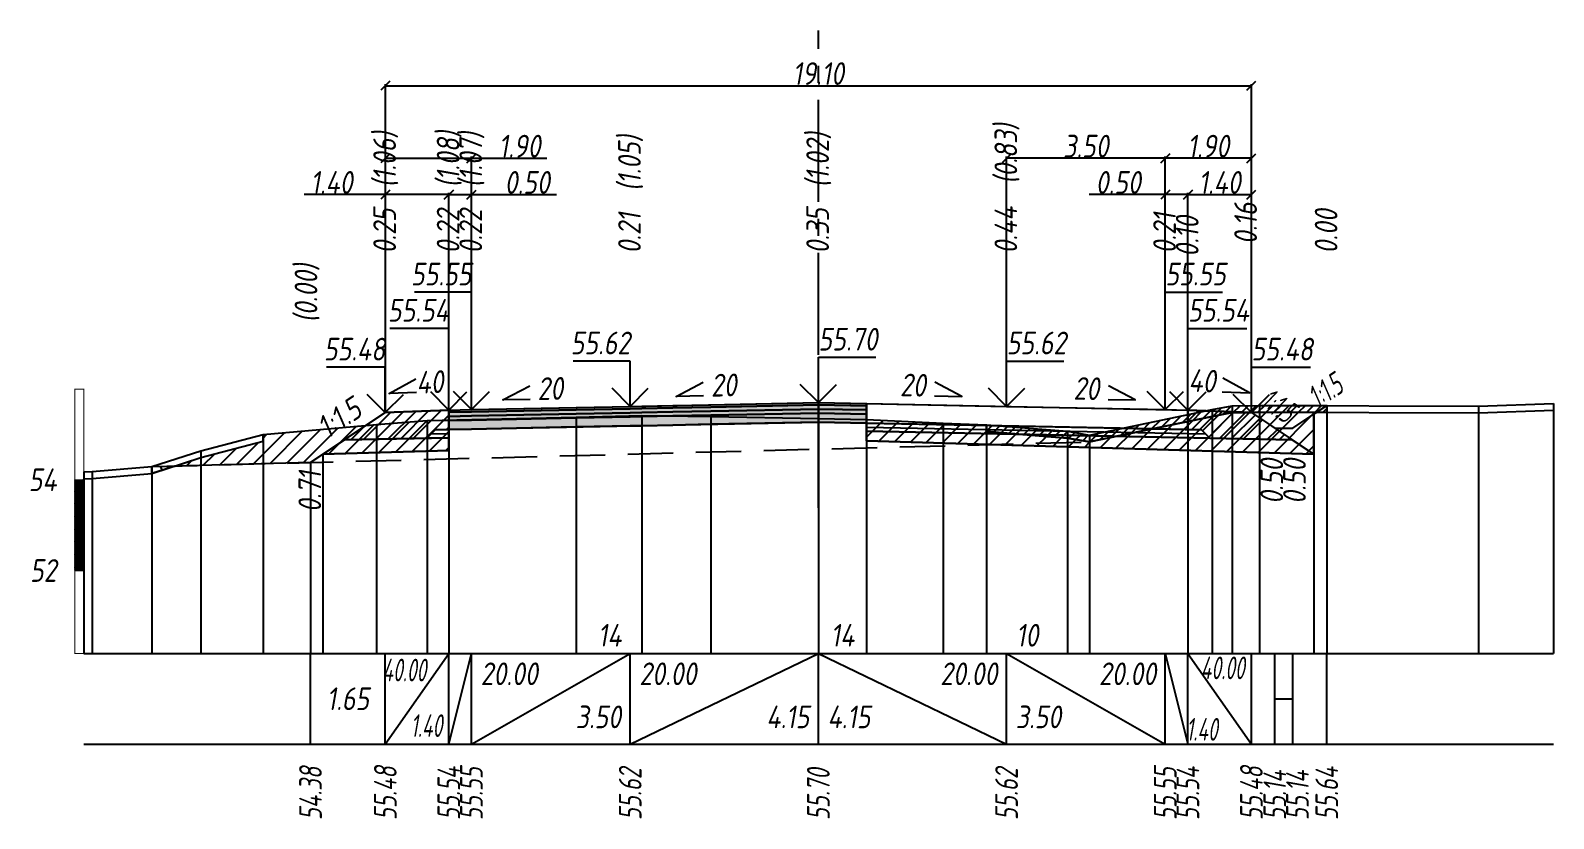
# Model space of a CAD drawing. Extents: x -717 to 1451, y -133302 to 233.
# Drawn here: x 79.5 to 247.5, y -79798.2 to -79711.3 of the extents above; entities that cross this region are included whole.
import ezdxf
from ezdxf.enums import TextEntityAlignment as Align

# ---------------------------------------------------------------- set-up
doc = ezdxf.new("R2010")
doc.units = 0
doc.linetypes.add('осевая2', pattern=[1.125, 0.75, -0.125, 0.125, -0.125])
doc.linetypes.add('штриховая', pattern=[0.75, 0.5, -0.25])
for name, color, linetype in [('Интерполированный поперечник', 2, 'Continuous'), ('Код_514', 1, 'Continuous'), ('Контур_0', 7, 'Continuous'), ('Контур_2521', 7, 'Continuous'), ('Контур_2564', 7, 'Continuous'), ('Контур_2660', 7, 'Continuous'), ('Контур_2665', 7, 'Continuous'), ('Контур_400', 7, 'Continuous'), ('Контур_508', 7, 'Continuous'), ('Контур_512', 7, 'Continuous'), ('Контур_513', 7, 'Continuous'), ('Красный поперечник', 1, 'Continuous'), ('Линейка абсолютных высот', 7, 'Continuous'), ('Объём_2501', 7, 'Continuous'), ('Объём_2564', 7, 'Continuous'), ('Объём_2650', 7, 'Continuous'), ('Объём_2660', 7, 'Continuous'), ('Объём_2661', 7, 'Continuous'), ('Объём_2662', 7, 'Continuous'), ('Объём_2663', 7, 'Continuous'), ('Объём_2664', 7, 'Continuous'), ('Объём_2665', 7, 'Continuous'), ('Объём_2666', 7, 'Continuous'), ('Объём_2753', 7, 'Continuous'), ('Ось', 1, 'осевая2'), ('Откосы', 7, 'Continuous'), ('Отметки покрытия', 7, 'Continuous'), ('Рабочие отметки', 7, 'Continuous'), ('Рабочие отметки доп.', 7, 'Continuous'), ('Слои выравнивания', 7, 'Continuous'), ('Таблица', 7, 'Continuous'), ('Уклоны проезжей части', 7, 'Continuous'), ('Черный поперечник', 3, 'Continuous')]:
    doc.layers.add(name, color=color, linetype=linetype)
for name, color, linetype, true_color in [('Контур_2540', 2, 'Continuous', 0xffff00), ('Контур_2560', 2, 'Continuous', 0xffff00), ('Контур_2561', 7, 'Continuous', 0xff8040), ('Контур_2562', 3, 'Continuous', 0x00ff00), ('Контур_2563', 7, 'Continuous', 0xff8000), ('Контур_2570', 7, 'Continuous', 0x80ff00), ('Контур_2725', 7, 'Continuous', 0x323232), ('Контур_2736', 4, 'Continuous', 0x00ffff), ('Контур_2760', 7, 'Continuous', 0x323232), ('Контур_2761', 7, 'Continuous', 0x323232), ('Контур_2762', 7, 'Continuous', 0x323232), ('Контур_2763', 7, 'Continuous', 0x323232), ('Контур_402', 7, 'Continuous', 0xff6464), ('Контур_703', 4, 'Continuous', 0x00ffff), ('Контур_707', 4, 'Continuous', 0x00ffff), ('Контур_720', 131, 'Continuous', 0xaaffff), ('Объём_2500', 7, 'Continuous', 0xc0c0c0), ('Объём_2520', 7, 'Continuous', 0x80ffff), ('Объём_2540', 2, 'Continuous', 0xffff00), ('Объём_2560', 2, 'Continuous', 0xffff00), ('Объём_2561', 7, 'Continuous', 0xff8040), ('Объём_2562', 3, 'Continuous', 0x00ff00), ('Объём_2563', 7, 'Continuous', 0xff8000), ('Объём_2570', 7, 'Continuous', 0x80ff00), ('Объём_2580', 3, 'Continuous', 0x00ff00), ('Объём_2600', 7, 'Continuous', 0x808000), ('Объём_2746', 2, 'Continuous', 0xffff00)]:
    doc.layers.add(name, color=color, linetype=linetype, true_color=true_color)
doc.styles.get("Standard").update_dxf_attribs({"font": 'txt', "height": 2.5})
doc.styles.add('М', font='romand.shx', dxfattribs={"width": 0.8, "oblique": 10, "height": 2.5})
doc.dimstyles.get("Standard").update_dxf_attribs({"dimtxt": 0.18, "dimasz": 0.18, "dimexe": 0.18, "dimexo": 0.0625, "dimgap": 0.09, "dimtad": 0, "dimtih": 1, "dimtoh": 1, "dimdec": 4, "dimzin": 0, "dimdsep": 46, "dimtxsty": 'Standard', "dimcen": 0.09, "dimadec": 0, "dimazin": 0, "dimtfac": 1, "dimtdec": 4, "dimtofl": 0, "dimtmove": 0, "dimatfit": 3, "dimfxl": 1, "dimtolj": 1, "dimtzin": 0, "dimarcsym": 0})

# ---------------------------------------------------------------- blocks, each defined once
blk = doc.blocks.new('_Oblique')
at = {"color": 0, "linetype": 'ByBlock', "lineweight": -2}
blk.add_line((-0.5, -0.5), (0.5, 0.5), dxfattribs=at)
blk = doc.blocks.new('*D3213')
at = {"color": 0, "lineweight": -2, "transparency": 16777216}
for p, q in [((207.15, -79753.17), (207.15, -79729.24)), ((207.15, -79729.42), (214.15, -79729.42)), ((214.15, -79753.45), (214.15, -79729.24))]:
    blk.add_line(p, q, dxfattribs=at)
at = {"layer": 'Defpoints', "color": 0, "transparency": 16777216}
for p in [(214.15, -79729.42), (207.15, -79753.24), (214.15, -79753.52)]:
    blk.add_point(p, dxfattribs=at)
at = {"color": 0, "lineweight": -2, "transparency": 16777216, "rotation": 180}
blk.add_blockref('_Oblique', (207.15, -79729.42), dxfattribs=at)
at = {"color": 0, "lineweight": -2, "transparency": 16777216}
blk.add_blockref('_Oblique', (214.15, -79729.42), dxfattribs=at)
at = {"color": 0, "transparency": 16777216, "insert": (210.65, -79728.08), "char_height": 2.5, "width": 0.69, "attachment_point": 5, "style": 'М'}
blk.add_mtext('\\A1;1.40', dxfattribs=at)
blk = doc.blocks.new('*D3214')
at = {"color": 0, "lineweight": -2, "transparency": 16777216}
for p, q in [((118.65, -79729.42), (109.71, -79729.42)), ((118.65, -79753.45), (118.65, -79729.24)), ((125.65, -79729.42), (118.65, -79729.42)), ((125.65, -79753.17), (125.65, -79729.24))]:
    blk.add_line(p, q, dxfattribs=at)
at = {"layer": 'Defpoints', "color": 0, "transparency": 16777216}
for p in [(125.65, -79729.42), (118.65, -79753.52), (125.65, -79753.24)]:
    blk.add_point(p, dxfattribs=at)
at = {"color": 0, "lineweight": -2, "transparency": 16777216, "rotation": 180}
blk.add_blockref('_Oblique', (118.65, -79729.42), dxfattribs=at)
at = {"color": 0, "lineweight": -2, "transparency": 16777216}
blk.add_blockref('_Oblique', (125.65, -79729.42), dxfattribs=at)
at = {"color": 0, "transparency": 16777216, "insert": (112.72, -79728.08), "char_height": 2.5, "width": 0.69, "attachment_point": 5, "style": 'М'}
blk.add_mtext('\\A1;1.40', dxfattribs=at)
blk = doc.blocks.new('*D3215')
at = {"color": 0, "lineweight": -2, "transparency": 16777216}
for p, q in [((204.65, -79729.42), (196.24, -79729.42)), ((204.65, -79753.12), (204.65, -79729.24)), ((207.15, -79729.42), (204.65, -79729.42)), ((207.15, -79753.17), (207.15, -79729.24))]:
    blk.add_line(p, q, dxfattribs=at)
at = {"layer": 'Defpoints', "color": 0, "transparency": 16777216}
for p in [(207.15, -79729.42), (204.65, -79753.19), (207.15, -79753.24)]:
    blk.add_point(p, dxfattribs=at)
at = {"color": 0, "lineweight": -2, "transparency": 16777216, "rotation": 180}
blk.add_blockref('_Oblique', (204.65, -79729.42), dxfattribs=at)
at = {"color": 0, "lineweight": -2, "transparency": 16777216}
blk.add_blockref('_Oblique', (207.15, -79729.42), dxfattribs=at)
at = {"color": 0, "transparency": 16777216, "insert": (199.47, -79728.08), "char_height": 2.5, "width": 0.72, "attachment_point": 5, "style": 'М'}
blk.add_mtext('\\A1;0.50', dxfattribs=at)
blk = doc.blocks.new('*D3216')
at = {"color": 0, "lineweight": -2, "transparency": 16777216}
for p, q in [((125.65, -79753.17), (125.65, -79729.24)), ((125.65, -79729.42), (128.15, -79729.42)), ((128.15, -79753.12), (128.15, -79729.24)), ((128.15, -79729.42), (137.53, -79729.42))]:
    blk.add_line(p, q, dxfattribs=at)
at = {"layer": 'Defpoints', "color": 0, "transparency": 16777216}
for p in [(128.15, -79729.42), (128.15, -79753.19), (125.65, -79753.24)]:
    blk.add_point(p, dxfattribs=at)
at = {"color": 0, "lineweight": -2, "transparency": 16777216, "rotation": 180}
blk.add_blockref('_Oblique', (125.65, -79729.42), dxfattribs=at)
at = {"color": 0, "lineweight": -2, "transparency": 16777216}
blk.add_blockref('_Oblique', (128.15, -79729.42), dxfattribs=at)
at = {"color": 0, "transparency": 16777216, "insert": (134.3, -79728.08), "char_height": 2.5, "width": 0.72, "attachment_point": 5, "style": 'М'}
blk.add_mtext('\\A1;0.50', dxfattribs=at)
blk = doc.blocks.new('*D3217')
at = {"color": 0, "lineweight": -2, "transparency": 16777216}
for p, q in [((187.15, -79752.77), (187.15, -79725.24)), ((204.65, -79725.42), (187.15, -79725.42)), ((204.65, -79753.12), (204.65, -79725.24))]:
    blk.add_line(p, q, dxfattribs=at)
at = {"layer": 'Defpoints', "color": 0, "transparency": 16777216}
for p in [(187.15, -79725.42), (187.15, -79752.84), (204.65, -79753.19)]:
    blk.add_point(p, dxfattribs=at)
at = {"color": 0, "lineweight": -2, "transparency": 16777216, "rotation": 180}
blk.add_blockref('_Oblique', (187.15, -79725.42), dxfattribs=at)
at = {"color": 0, "lineweight": -2, "transparency": 16777216}
blk.add_blockref('_Oblique', (204.65, -79725.42), dxfattribs=at)
at = {"color": 0, "transparency": 16777216, "insert": (195.9, -79724.08), "char_height": 2.5, "width": 0.75, "attachment_point": 5, "style": 'М'}
blk.add_mtext('\\A1;3.50', dxfattribs=at)
blk = doc.blocks.new('*D3218')
at = {"color": 0, "lineweight": -2, "transparency": 16777216}
for p, q in [((204.65, -79753.12), (204.65, -79725.24)), ((214.15, -79725.42), (204.65, -79725.42)), ((214.15, -79753.45), (214.15, -79725.24))]:
    blk.add_line(p, q, dxfattribs=at)
at = {"layer": 'Defpoints', "color": 0, "transparency": 16777216}
for p in [(204.65, -79725.42), (204.65, -79753.19), (214.15, -79753.52)]:
    blk.add_point(p, dxfattribs=at)
at = {"color": 0, "lineweight": -2, "transparency": 16777216, "rotation": 180}
blk.add_blockref('_Oblique', (204.65, -79725.42), dxfattribs=at)
at = {"color": 0, "lineweight": -2, "transparency": 16777216}
blk.add_blockref('_Oblique', (214.15, -79725.42), dxfattribs=at)
at = {"color": 0, "transparency": 16777216, "insert": (209.4, -79724.08), "char_height": 2.5, "width": 0.69, "attachment_point": 5, "style": 'М'}
blk.add_mtext('\\A1;1.90', dxfattribs=at)
blk = doc.blocks.new('*D3219')
at = {"color": 0, "lineweight": -2, "transparency": 16777216}
for p, q in [((118.65, -79753.45), (118.65, -79725.24)), ((118.65, -79725.42), (128.15, -79725.42)), ((128.15, -79753.12), (128.15, -79725.24)), ((128.15, -79725.42), (136.46, -79725.42))]:
    blk.add_line(p, q, dxfattribs=at)
at = {"layer": 'Defpoints', "color": 0, "transparency": 16777216}
for p in [(128.15, -79725.42), (128.15, -79753.19), (118.65, -79753.52)]:
    blk.add_point(p, dxfattribs=at)
at = {"color": 0, "lineweight": -2, "transparency": 16777216, "rotation": 180}
blk.add_blockref('_Oblique', (118.65, -79725.42), dxfattribs=at)
at = {"color": 0, "lineweight": -2, "transparency": 16777216}
blk.add_blockref('_Oblique', (128.15, -79725.42), dxfattribs=at)
at = {"color": 0, "transparency": 16777216, "insert": (133.46, -79724.08), "char_height": 2.5, "width": 0.69, "attachment_point": 5, "style": 'М'}
blk.add_mtext('\\A1;1.90', dxfattribs=at)
blk = doc.blocks.new('*D3220')
at = {"color": 0, "lineweight": -2, "transparency": 16777216}
for p, q in [((118.65, -79753.45), (118.65, -79717.24)), ((118.65, -79717.42), (214.15, -79717.42)), ((214.15, -79753.45), (214.15, -79717.24))]:
    blk.add_line(p, q, dxfattribs=at)
at = {"layer": 'Defpoints', "color": 0, "transparency": 16777216}
for p in [(214.15, -79717.42), (118.65, -79753.52), (214.15, -79753.52)]:
    blk.add_point(p, dxfattribs=at)
at = {"color": 0, "lineweight": -2, "transparency": 16777216, "rotation": 180}
blk.add_blockref('_Oblique', (118.65, -79717.42), dxfattribs=at)
at = {"color": 0, "lineweight": -2, "transparency": 16777216}
blk.add_blockref('_Oblique', (214.15, -79717.42), dxfattribs=at)
at = {"color": 0, "transparency": 16777216, "insert": (166.4, -79716.08), "char_height": 2.5, "width": 0.81, "attachment_point": 5, "style": 'М'}
blk.add_mtext('\\A1;19.10', dxfattribs=at)

msp = doc.modelspace()

# ---------------------------------------------------------------- hatches: boundary and pattern name
at = {"layer": 'Линейка абсолютных высот'}
h = msp.add_hatch(dxfattribs=at)
h.set_pattern_fill('ANSI37', scale=0.3, style=0)
h.set_pattern_definition([(45.00000125, (5.400795, -2497.57912), (-0.026516505928, 0.026516504769), []), (135.00000034, (5.400795, -2497.57912), (-0.02651650519, -0.026516505506), [])])
h.paths.add_polyline_path([(85.401, -79770.863), (85.401, -79760.863), (84.401, -79760.863), (84.401, -79770.863)])
at = {"layer": 'Объём_2563'}
h = msp.add_hatch(dxfattribs=at)
h.set_pattern_fill('ANSI31', color=256, scale=0.3)
h.paths.add_polyline_path([(118.649, -79753.454), (125.649, -79753.174), (125.649, -79755.324), (124.149, -79755.354), (123.231, -79756.272), (114.149, -79756.454)])
h = msp.add_hatch(dxfattribs=at)
h.set_pattern_fill('ANSI31', color=256, scale=0.3)
h.paths.add_polyline_path([(208.649, -79755.354), (207.149, -79755.324), (207.149, -79753.174), (214.149, -79753.454), (218.649, -79756.454), (209.568, -79756.272)])
at = {"layer": 'Объём_2570'}
h = msp.add_hatch(dxfattribs=at)
h.set_pattern_fill('ANSI31', color=256, scale=0.2)
h.paths.add_polyline_path([(222.463, -79753.431), (215.032, -79753.406), (212.044, -79753.456), (209.832, -79753.87), (196.291, -79756.683), (193.852, -79756.258), (184.938, -79755.548), (184.938, -79754.798), (193.852, -79755.508), (196.291, -79755.933), (209.832, -79753.12), (212.044, -79752.706), (215.032, -79752.656), (222.463, -79752.681)])
at = {"layer": 'Объём_2600'}
h = msp.add_hatch(dxfattribs=at)
h.set_pattern_fill('HONEY', color=5, scale=0.3)
h.paths.add_polyline_path([(221.344, -79753.427), (222.463, -79752.681), (222.463, -79753.431)])
h = msp.add_hatch(dxfattribs=at)
h.set_pattern_fill('ANSI31', color=6, scale=0.4)
h.paths.add_polyline_path([(125.649, -79757.631), (111.758, -79758.048), (110.401, -79758.953), (95.437, -79759.348), (98.314, -79758.421), (105.161, -79756.611), (105.161, -79755.861), (117.682, -79754.777), (123.258, -79754.33), (125.649, -79754.276)])
h = msp.add_hatch(dxfattribs=at)
h.set_pattern_fill('ANSI31', color=6, scale=0.4)
h.paths.add_polyline_path([(221.041, -79753.629), (221.041, -79758.048), (171.715, -79756.568), (171.715, -79754.2), (180.167, -79754.618), (184.938, -79754.798), (184.938, -79755.548), (193.852, -79756.258), (196.291, -79756.683), (209.832, -79753.87), (212.044, -79753.456), (215.032, -79753.406), (221.344, -79753.427)])
h = msp.add_hatch(dxfattribs=at)
h.set_pattern_fill('HONEY', color=5, scale=0.3)
h.paths.add_polyline_path([(92.9, -79760.165), (92.9, -79759.415), (95.437, -79759.348)])
at = {"layer": 'Слои выравнивания'}
for color, points in [(2, [(125.649, -79753.174), (128.149, -79753.124), (139.7, -79752.893), (145.649, -79752.774), (146.949, -79752.748), (150.356, -79752.679), (154.546, -79752.596), (166.399, -79752.359), (166.399, -79752.609), (154.546, -79752.846), (150.356, -79752.929), (146.949, -79752.998), (145.649, -79753.024), (139.7, -79753.143), (128.149, -79753.374), (125.649, -79753.424)]), (3, [(125.649, -79753.424), (128.149, -79753.374), (139.7, -79753.143), (145.649, -79753.024), (146.949, -79752.998), (150.356, -79752.929), (154.546, -79752.846), (166.399, -79752.609), (166.399, -79753.059), (154.546, -79753.296), (150.356, -79753.379), (146.949, -79753.448), (145.649, -79753.474), (139.7, -79753.593), (128.149, -79753.824), (125.649, -79753.874)]), (4, [(125.649, -79753.874), (128.149, -79753.824), (139.7, -79753.593), (145.649, -79753.474), (146.949, -79753.448), (150.356, -79753.379), (154.546, -79753.296), (166.399, -79753.059), (166.399, -79753.509), (154.546, -79753.746), (150.356, -79753.829), (146.949, -79753.898), (145.649, -79753.924), (139.7, -79754.043), (128.149, -79754.274), (125.649, -79754.324)]), (2, [(166.399, -79752.359), (171.715, -79752.465), (171.715, -79752.715), (166.399, -79752.609)]), (3, [(166.399, -79752.609), (171.715, -79752.715), (171.715, -79753.165), (166.399, -79753.059)]), (4, [(166.399, -79753.059), (171.715, -79753.165), (171.715, -79753.615), (166.399, -79753.509)]), (5, [(125.649, -79754.324), (128.149, -79754.274), (139.7, -79754.043), (145.649, -79753.924), (146.949, -79753.898), (150.356, -79753.829), (154.546, -79753.746), (166.399, -79753.509), (166.399, -79754.509), (154.546, -79754.746), (150.356, -79754.829), (146.949, -79754.898), (145.649, -79754.924), (139.7, -79755.043), (128.149, -79755.274), (125.649, -79755.324)]), (5, [(166.399, -79753.509), (171.715, -79753.615), (171.715, -79754.615), (166.399, -79754.509)])]:
    msp.add_hatch(color=color, dxfattribs=at).paths.add_polyline_path(points)

# ---------------------------------------------------------------- linework, layer by layer
at = {"layer": 'Интерполированный поперечник', "linetype": 'штриховая', "ltscale": 10, "flags": 128}
msp.add_lwpolyline([(92.9, -79759.415), (196.291, -79756.683)], dxfattribs=at)
at = {"layer": 'Код_514'}
for p, q in [((110.401, -79790), (110.401, -79780)), ((118.649, -79790), (118.649, -79780)), ((118.649, -79790), (125.649, -79780)), ((125.649, -79790), (125.649, -79780)), ((125.649, -79790), (128.149, -79780)), ((128.149, -79790), (128.149, -79780)), ((128.149, -79790), (145.649, -79780)), ((145.649, -79790), (145.649, -79780)), ((145.649, -79790), (166.399, -79780)), ((166.399, -79790), (166.399, -79780)), ((166.399, -79780), (187.149, -79790)), ((187.149, -79790), (187.149, -79780)), ((187.149, -79780), (204.649, -79790)), ((204.649, -79790), (204.649, -79780)), ((204.649, -79780), (207.149, -79790)), ((207.149, -79790), (207.149, -79780)), ((207.149, -79780), (214.149, -79790)), ((214.149, -79790), (214.149, -79780)), ((216.726, -79790), (216.726, -79780)), ((218.726, -79790), (218.726, -79780)), ((222.463, -79790), (222.463, -79780)), ((216.726, -79785), (218.726, -79785))]:
    msp.add_line(p, q, dxfattribs=at)
at = {"layer": 'Контур_0', "color": 18, "true_color": 0x000000, "flags": 128}
for points in [[(171.715, -79752.465), (207.149, -79753.174), (207.149, -79755.324), (171.715, -79754.615), (171.715, -79752.465), (171.715, -79752.465)], [(187.149, -79754.924), (208.649, -79755.354), (209.568, -79756.272), (171.715, -79755.515), (171.715, -79754.615), (187.149, -79754.924), (187.149, -79754.924)], [(114.149, -79756.454), (123.231, -79756.272), (124.149, -79755.354), (125.649, -79755.324)], [(124.149, -79755.354), (125.649, -79755.324), (125.649, -79756.224), (123.231, -79756.272), (124.149, -79755.354), (124.149, -79755.354)], [(207.149, -79755.324), (208.649, -79755.354), (209.568, -79756.272), (218.649, -79756.454)]]:
    msp.add_lwpolyline(points, dxfattribs=at)
at = {"layer": 'Контур_2521', "color": 18, "true_color": 0x000000, "flags": 128}
for points in [[(123.69, -79755.813), (125.649, -79755.774)], [(171.715, -79755.065), (209.109, -79755.813)]]:
    msp.add_lwpolyline(points, dxfattribs=at)
at = {"layer": 'Контур_2540', "flags": 128}
for points in [[(125.649, -79757.631), (111.758, -79758.048), (114.149, -79756.454), (125.649, -79756.224), (125.649, -79757.631), (125.649, -79757.631)], [(171.715, -79755.515), (218.649, -79756.454), (221.041, -79758.048), (171.715, -79756.568), (171.715, -79755.515), (171.715, -79755.515)]]:
    msp.add_lwpolyline(points, dxfattribs=at)
at = {"layer": 'Контур_2560', "flags": 128}
for points in [[(118.649, -79753.454), (118.649, -79753.454), (118.649, -79753.454), (125.649, -79753.174)], [(207.149, -79753.174), (214.149, -79753.454), (214.149, -79753.454), (214.149, -79753.454)]]:
    msp.add_lwpolyline(points, dxfattribs=at)
at = {"layer": 'Контур_2561', "flags": 128}
for points in [[(125.649, -79753.174), (125.649, -79753.174), (118.649, -79753.454), (118.649, -79753.454), (125.649, -79753.174)], [(207.149, -79753.174), (207.149, -79753.174), (214.149, -79753.454), (214.149, -79753.454), (207.149, -79753.174)]]:
    msp.add_lwpolyline(points, dxfattribs=at)
at = {"layer": 'Контур_2562', "flags": 128}
for points in [[(118.649, -79753.454), (118.649, -79753.454), (118.649, -79753.454), (118.649, -79753.454), (118.649, -79753.454)], [(214.149, -79753.454), (214.149, -79753.454), (214.149, -79753.454), (214.149, -79753.454), (214.149, -79753.454)]]:
    msp.add_lwpolyline(points, dxfattribs=at)
at = {"layer": 'Контур_2563', "flags": 128}
for points in [[(118.649, -79753.454), (125.649, -79753.174), (125.649, -79755.324), (124.149, -79755.354), (123.231, -79756.272), (114.149, -79756.454), (118.649, -79753.454), (118.649, -79753.454)], [(208.649, -79755.354), (207.149, -79755.324), (207.149, -79753.174), (214.149, -79753.454), (218.649, -79756.454), (209.568, -79756.272), (208.649, -79755.354), (208.649, -79755.354)]]:
    msp.add_lwpolyline(points, dxfattribs=at)
at = {"layer": 'Контур_2564', "flags": 128}
for points in [[(118.649, -79753.454), (125.649, -79753.174)], [(207.149, -79753.174), (214.149, -79753.454)]]:
    msp.add_lwpolyline(points, dxfattribs=at)
at = {"layer": 'Контур_2570', "flags": 128}
msp.add_lwpolyline([(85.401, -79760.75), (86.32, -79760.706), (92.9, -79760.165), (92.9, -79760.165), (98.314, -79758.421), (105.161, -79756.611), (105.161, -79755.861), (117.682, -79754.777), (123.258, -79754.33), (139.7, -79753.959), (146.949, -79753.777), (154.546, -79753.894), (166.399, -79754.105), (171.715, -79754.2), (180.167, -79754.618), (184.938, -79754.798), (184.938, -79755.548), (193.852, -79756.258), (196.291, -79756.683), (209.832, -79753.87), (212.044, -79753.456), (215.032, -79753.406), (239.206, -79753.487), (247.463, -79753.192)], dxfattribs=at)
at = {"layer": 'Контур_2660', "flags": 128}
for points in [[(111.758, -79758.048), (125.649, -79757.631)], [(171.715, -79756.568), (221.041, -79758.048)]]:
    msp.add_lwpolyline(points, dxfattribs=at)
at = {"layer": 'Контур_2665', "flags": 128}
for points in [[(118.649, -79753.454), (118.649, -79753.454)], [(214.149, -79753.454), (214.149, -79753.454)]]:
    msp.add_lwpolyline(points, dxfattribs=at)
at = {"layer": 'Контур_2725', "flags": 128}
msp.add_lwpolyline([(125.649, -79755.324), (128.149, -79755.274), (139.7, -79755.043), (145.649, -79754.924), (146.949, -79754.898), (150.356, -79754.829), (154.546, -79754.746), (166.399, -79754.509), (171.715, -79754.615)], dxfattribs=at)
at = {"layer": 'Контур_2736', "flags": 128}
for points in [[(118.649, -79753.454), (110.401, -79758.953)], [(214.149, -79753.454), (214.149, -79753.454)]]:
    msp.add_lwpolyline(points, dxfattribs=at)
at = {"layer": 'Контур_2760', "flags": 128}
msp.add_lwpolyline([(125.649, -79753.174), (128.149, -79753.124), (139.7, -79752.893), (145.649, -79752.774), (146.949, -79752.748), (150.356, -79752.679), (154.546, -79752.596), (166.399, -79752.359), (171.715, -79752.465)], dxfattribs=at)
at = {"layer": 'Контур_2761', "flags": 128}
msp.add_lwpolyline([(125.649, -79753.424), (128.149, -79753.374), (139.7, -79753.143), (145.649, -79753.024), (146.949, -79752.998), (150.356, -79752.929), (154.546, -79752.846), (166.399, -79752.609), (171.715, -79752.715)], dxfattribs=at)
at = {"layer": 'Контур_2762', "flags": 128}
msp.add_lwpolyline([(125.649, -79753.874), (128.149, -79753.824), (139.7, -79753.593), (145.649, -79753.474), (146.949, -79753.448), (150.356, -79753.379), (154.546, -79753.296), (166.399, -79753.059), (171.715, -79753.165)], dxfattribs=at)
at = {"layer": 'Контур_2763', "flags": 128}
msp.add_lwpolyline([(125.649, -79754.324), (128.149, -79754.274), (139.7, -79754.043), (145.649, -79753.924), (146.949, -79753.898), (150.356, -79753.829), (154.546, -79753.746), (166.399, -79753.509), (171.715, -79753.615)], dxfattribs=at)
at = {"layer": 'Контур_400', "flags": 128}
for points in [[(125.649, -79753.174), (128.149, -79753.124), (128.149, -79753.124), (128.149, -79753.124), (128.149, -79753.124), (128.149, -79753.124), (128.149, -79753.124), (145.649, -79752.774), (166.399, -79752.359)], [(166.399, -79752.359), (187.149, -79752.774), (204.649, -79753.124), (204.649, -79753.124), (204.649, -79753.124), (204.649, -79753.124), (204.649, -79753.124), (204.649, -79753.124), (207.149, -79753.174)]]:
    msp.add_lwpolyline(points, dxfattribs=at)
at = {"layer": 'Контур_402', "flags": 128}
msp.add_lwpolyline([(111.758, -79758.048), (125.649, -79757.631), (125.649, -79755.324), (166.399, -79754.509), (171.715, -79754.615), (171.715, -79756.568), (221.041, -79758.048)], dxfattribs=at)
at = {"layer": 'Контур_508', "flags": 128}
msp.add_lwpolyline([(110.401, -79758.953), (111.758, -79758.048), (125.649, -79757.631), (125.649, -79755.324), (166.399, -79754.509), (171.715, -79754.615), (171.715, -79756.568), (221.041, -79758.048), (221.041, -79753.629), (222.463, -79752.681)], dxfattribs=at)
at = {"layer": 'Контур_512', "flags": 128}
for points in [[(171.715, -79756.568), (221.041, -79758.048), (221.041, -79753.629), (222.463, -79752.681)], [(110.401, -79758.953), (111.758, -79758.048), (125.649, -79757.631)]]:
    msp.add_lwpolyline(points, dxfattribs=at)
at = {"layer": 'Контур_513', "flags": 128}
msp.add_lwpolyline([(110.401, -79758.953), (111.758, -79758.048), (125.649, -79757.631), (125.649, -79755.324), (166.399, -79754.509), (171.715, -79754.615), (171.715, -79756.568), (221.041, -79758.048), (221.041, -79753.629), (222.463, -79752.681)], dxfattribs=at)
at = {"layer": 'Контур_703', "flags": 128}
for points in [[(118.649, -79753.454), (110.401, -79758.953)], [(214.149, -79753.454), (214.149, -79753.454)], [(214.149, -79753.454), (216.726, -79755.172)], [(214.149, -79753.454), (216.726, -79755.172)]]:
    msp.add_lwpolyline(points, dxfattribs=at)
at = {"layer": 'Контур_707', "flags": 128}
for points in [[(218.726, -79755.172), (221.303, -79753.454), (221.303, -79753.454), (222.463, -79752.681)], [(221.303, -79753.454), (221.303, -79753.454), (222.463, -79752.681)], [(218.726, -79755.172), (221.303, -79753.454)]]:
    msp.add_lwpolyline(points, dxfattribs=at)
at = {"layer": 'Контур_720', "flags": 128}
msp.add_lwpolyline([(216.726, -79755.172), (218.726, -79755.172)], dxfattribs=at)
at = {"layer": 'Красный поперечник'}
for p, q in [((118.649, -79753.454), (125.649, -79753.174)), ((125.649, -79753.174), (128.149, -79753.124)), ((128.149, -79753.124), (145.649, -79752.774)), ((145.649, -79752.774), (166.399, -79752.359)), ((166.399, -79752.359), (187.149, -79752.774)), ((187.149, -79752.774), (204.649, -79753.124)), ((204.649, -79753.124), (207.149, -79753.174)), ((207.149, -79753.174), (214.149, -79753.454)), ((218.726, -79755.172), (222.463, -79752.681)), ((222.463, -79752.681), (222.463, -79780)), ((110.401, -79758.953), (118.649, -79753.454)), ((214.149, -79753.454), (216.726, -79755.172)), ((221.041, -79753.629), (221.041, -79780)), ((216.726, -79755.172), (218.726, -79755.172)), ((111.758, -79758.048), (111.758, -79780)), ((125.649, -79757.631), (125.649, -79780)), ((171.715, -79756.568), (171.715, -79780)), ((221.041, -79758.048), (221.041, -79780)), ((110.401, -79758.953), (110.401, -79780))]:
    msp.add_line(p, q, dxfattribs=at)
at = {"layer": 'Линейка абсолютных высот', "color": 7, "const_width": 0.1, "flags": 128}
for points in [[(85.401, -79760.863), (85.401, -79750.863), (84.401, -79750.863), (84.401, -79760.863), (85.401, -79760.863)], [(85.401, -79770.863), (85.401, -79760.863), (84.401, -79760.863), (84.401, -79770.863), (85.401, -79770.863)], [(85.401, -79780), (85.401, -79770.863), (84.401, -79770.863), (84.401, -79780), (85.401, -79780)]]:
    msp.add_lwpolyline(points, dxfattribs=at)
at = {"layer": 'Объём_2500', "color": 18, "true_color": 0x000000, "flags": 128}
msp.add_lwpolyline([(171.715, -79752.465), (207.149, -79753.174), (207.149, -79755.324), (171.715, -79754.615), (171.715, -79752.465), (171.715, -79752.465)], dxfattribs=at)
at = {"layer": 'Объём_2501', "flags": 128}
for points in [[(125.649, -79753.174), (128.149, -79753.124), (128.149, -79753.124), (128.149, -79753.124), (128.149, -79753.124), (128.149, -79753.124), (128.149, -79753.124), (145.649, -79752.774), (166.399, -79752.359)], [(166.399, -79752.359), (187.149, -79752.774), (204.649, -79753.124), (204.649, -79753.124), (204.649, -79753.124), (204.649, -79753.124), (204.649, -79753.124), (204.649, -79753.124), (207.149, -79753.174)]]:
    msp.add_lwpolyline(points, dxfattribs=at)
at = {"layer": 'Объём_2520', "color": 250, "flags": 128}
for points in [[(187.149, -79754.924), (208.649, -79755.354), (209.568, -79756.272), (171.715, -79755.515), (171.715, -79754.615), (187.149, -79754.924), (187.149, -79754.924)], [(124.149, -79755.354), (125.649, -79755.324), (125.649, -79756.224), (123.231, -79756.272), (124.149, -79755.354), (124.149, -79755.354)]]:
    msp.add_lwpolyline(points, dxfattribs=at)
at = {"layer": 'Объём_2540', "flags": 128}
for points in [[(125.649, -79757.631), (111.758, -79758.048), (114.149, -79756.454), (125.649, -79756.224), (125.649, -79757.631), (125.649, -79757.631)], [(171.715, -79755.515), (218.649, -79756.454), (221.041, -79758.048), (171.715, -79756.568), (171.715, -79755.515), (171.715, -79755.515)]]:
    msp.add_lwpolyline(points, dxfattribs=at)
at = {"layer": 'Объём_2560', "flags": 128}
for points in [[(118.649, -79753.454), (118.649, -79753.454), (118.649, -79753.454), (125.649, -79753.174)], [(207.149, -79753.174), (214.149, -79753.454), (214.149, -79753.454), (214.149, -79753.454)]]:
    msp.add_lwpolyline(points, dxfattribs=at)
at = {"layer": 'Объём_2561', "flags": 128}
for points in [[(125.649, -79753.174), (125.649, -79753.174), (118.649, -79753.454), (118.649, -79753.454), (125.649, -79753.174)], [(207.149, -79753.174), (207.149, -79753.174), (214.149, -79753.454), (214.149, -79753.454), (207.149, -79753.174)]]:
    msp.add_lwpolyline(points, dxfattribs=at)
at = {"layer": 'Объём_2562', "flags": 128}
for points in [[(118.649, -79753.454), (118.649, -79753.454), (118.649, -79753.454), (118.649, -79753.454), (118.649, -79753.454)], [(214.149, -79753.454), (214.149, -79753.454), (214.149, -79753.454), (214.149, -79753.454), (214.149, -79753.454)]]:
    msp.add_lwpolyline(points, dxfattribs=at)
at = {"layer": 'Объём_2563', "color": 250, "flags": 128}
for points in [[(118.649, -79753.454), (125.649, -79753.174), (125.649, -79755.324), (124.149, -79755.354), (123.231, -79756.272), (114.149, -79756.454), (118.649, -79753.454), (118.649, -79753.454)], [(208.649, -79755.354), (207.149, -79755.324), (207.149, -79753.174), (214.149, -79753.454), (218.649, -79756.454), (209.568, -79756.272), (208.649, -79755.354), (208.649, -79755.354)]]:
    msp.add_lwpolyline(points, dxfattribs=at)
at = {"layer": 'Объём_2564', "flags": 128}
for points in [[(118.649, -79753.454), (125.649, -79753.174)], [(207.149, -79753.174), (214.149, -79753.454)]]:
    msp.add_lwpolyline(points, dxfattribs=at)
at = {"layer": 'Объём_2570', "flags": 128}
msp.add_lwpolyline([(222.463, -79753.431), (215.032, -79753.406), (212.044, -79753.456), (209.832, -79753.87), (196.291, -79756.683), (193.852, -79756.258), (184.938, -79755.548), (184.938, -79754.798), (193.852, -79755.508), (196.291, -79755.933), (209.832, -79753.12), (212.044, -79752.706), (215.032, -79752.656), (222.463, -79752.681), (222.463, -79753.431), (222.463, -79753.431)], dxfattribs=at)
at = {"layer": 'Объём_2580', "flags": 128}
msp.add_lwpolyline([(221.303, -79753.454), (221.303, -79753.454), (222.463, -79752.681)], dxfattribs=at)
at = {"layer": 'Объём_2600', "color": 5, "flags": 128}
for points in [[(221.344, -79753.427), (222.463, -79752.681), (222.463, -79753.431), (221.344, -79753.427), (221.344, -79753.427)], [(92.9, -79760.165), (92.9, -79759.415), (95.437, -79759.348), (92.9, -79760.165), (92.9, -79760.165)]]:
    msp.add_lwpolyline(points, dxfattribs=at)
at = {"layer": 'Объём_2650', "color": 6, "flags": 128}
for points in [[(125.649, -79757.631), (111.758, -79758.048), (110.401, -79758.953), (95.437, -79759.348), (98.314, -79758.421), (105.161, -79756.611), (105.161, -79755.861), (117.682, -79754.777), (123.258, -79754.33), (125.649, -79754.276), (125.649, -79757.631), (125.649, -79757.631)], [(221.041, -79753.629), (221.041, -79758.048), (171.715, -79756.568), (171.715, -79754.2), (180.167, -79754.618), (184.938, -79754.798), (184.938, -79755.548), (193.852, -79756.258), (196.291, -79756.683), (209.832, -79753.87), (212.044, -79753.456), (215.032, -79753.406), (221.344, -79753.427), (221.041, -79753.629), (221.041, -79753.629)]]:
    msp.add_lwpolyline(points, dxfattribs=at)
at = {"layer": 'Объём_2660', "flags": 128}
for points in [[(111.758, -79758.048), (125.649, -79757.631)], [(171.715, -79756.568), (221.041, -79758.048)]]:
    msp.add_lwpolyline(points, dxfattribs=at)
at = {"layer": 'Объём_2661', "flags": 128}
for points in [[(118.649, -79753.454), (110.401, -79758.953)], [(214.149, -79753.454), (216.726, -79755.172)]]:
    msp.add_lwpolyline(points, dxfattribs=at)
at = {"layer": 'Объём_2662', "flags": 128}
msp.add_lwpolyline([(218.726, -79755.172), (221.303, -79753.454), (222.463, -79752.681)], dxfattribs=at)
at = {"layer": 'Объём_2663', "flags": 128}
msp.add_lwpolyline([(216.726, -79755.172), (218.726, -79755.172)], dxfattribs=at)
at = {"layer": 'Объём_2664', "flags": 128}
msp.add_lwpolyline([(216.726, -79755.172), (218.726, -79755.172)], dxfattribs=at)
at = {"layer": 'Объём_2665', "flags": 128}
for points in [[(118.649, -79753.454), (118.649, -79753.454)], [(214.149, -79753.454), (214.149, -79753.454)]]:
    msp.add_lwpolyline(points, dxfattribs=at)
at = {"layer": 'Объём_2666', "flags": 128}
for points in [[(118.649, -79753.454), (110.401, -79758.953)], [(214.149, -79753.454), (214.149, -79753.454)]]:
    msp.add_lwpolyline(points, dxfattribs=at)
at = {"layer": 'Объём_2746', "flags": 128}
for points in [[(117.682, -79754.777), (123.258, -79754.33), (123.258, -79757.703), (111.758, -79758.048), (116.513, -79754.878), (117.682, -79754.777), (117.682, -79754.777)], [(214.149, -79753.454), (216.726, -79755.172), (218.726, -79755.172), (221.041, -79753.629), (221.041, -79758.048), (171.715, -79756.568), (171.715, -79754.2), (180.167, -79754.618), (184.938, -79754.798), (184.938, -79755.548), (193.852, -79756.258), (196.291, -79756.683), (209.832, -79753.87), (212.044, -79753.456), (213.568, -79753.43), (214.149, -79753.454), (214.149, -79753.454)]]:
    msp.add_lwpolyline(points, dxfattribs=at)
at = {"layer": 'Объём_2753', "flags": 128}
msp.add_lwpolyline([(171.715, -79752.465), (171.715, -79752.465)], dxfattribs=at)
at = {"layer": 'Ось', "ltscale": 15}
msp.add_line((166.399, -79763.971), (166.399, -79711.329), dxfattribs=at)
at = {"layer": 'Отметки покрытия', "color": 1}
for p, q in [((128.149, -79740.174), (121.849, -79740.174)), ((128.149, -79753.124), (128.149, -79740.174)), ((204.649, -79753.124), (204.649, -79740.174)), ((204.649, -79740.174), (210.949, -79740.174)), ((125.649, -79744.174), (119.149, -79744.174)), ((125.649, -79753.174), (125.649, -79744.174)), ((207.149, -79753.174), (207.149, -79744.174)), ((207.149, -79744.174), (213.649, -79744.174)), ((145.649, -79747.774), (139.349, -79747.774)), ((145.649, -79752.774), (145.649, -79747.774)), ((166.399, -79752.359), (166.399, -79747.359)), ((166.399, -79747.359), (172.749, -79747.359)), ((187.149, -79752.774), (187.149, -79747.774)), ((187.149, -79747.774), (193.449, -79747.774)), ((118.649, -79748.454), (112.149, -79748.454)), ((118.649, -79753.454), (118.649, -79748.454)), ((214.149, -79753.454), (214.149, -79748.454)), ((214.149, -79748.454), (220.649, -79748.454)), ((118.649, -79753.454), (116.649, -79751.454)), ((118.649, -79753.454), (120.649, -79751.454)), ((125.649, -79753.174), (123.649, -79751.174)), ((125.649, -79753.174), (127.649, -79751.174)), ((128.149, -79753.124), (126.149, -79751.124)), ((128.149, -79753.124), (130.149, -79751.124)), ((145.649, -79752.774), (143.649, -79750.774)), ((145.649, -79752.774), (147.649, -79750.774)), ((166.399, -79752.359), (164.399, -79750.359)), ((166.399, -79752.359), (168.399, -79750.359)), ((187.149, -79752.774), (185.149, -79750.774)), ((187.149, -79752.774), (189.149, -79750.774)), ((204.649, -79753.124), (202.649, -79751.124)), ((204.649, -79753.124), (206.649, -79751.124)), ((207.149, -79753.174), (205.149, -79751.174)), ((207.149, -79753.174), (209.149, -79751.174)), ((214.149, -79753.454), (212.149, -79751.454)), ((214.149, -79753.454), (216.149, -79751.454))]:
    msp.add_line(p, q, dxfattribs=at)
at = {"layer": 'Слои выравнивания'}
for p, q in [((125.649, -79753.174), (125.649, -79780)), ((166.399, -79752.359), (166.399, -79780)), ((171.715, -79752.465), (171.715, -79780)), ((207.149, -79753.174), (207.149, -79780))]:
    msp.add_line(p, q, dxfattribs=at)
at = {"layer": 'Слои выравнивания', "color": 2, "flags": 128}
for points in [[(125.649, -79753.174), (128.149, -79753.124), (139.7, -79752.893), (145.649, -79752.774), (146.949, -79752.748), (150.356, -79752.679), (154.546, -79752.596), (166.399, -79752.359), (166.399, -79752.609), (154.546, -79752.846), (150.356, -79752.929), (146.949, -79752.998), (145.649, -79753.024), (139.7, -79753.143), (128.149, -79753.374), (125.649, -79753.424)], [(166.399, -79752.359), (171.715, -79752.465), (171.715, -79752.715), (166.399, -79752.609)]]:
    msp.add_lwpolyline(points, close=True, dxfattribs=at)
at = {"layer": 'Слои выравнивания', "color": 3, "flags": 128}
for points in [[(125.649, -79753.424), (128.149, -79753.374), (139.7, -79753.143), (145.649, -79753.024), (146.949, -79752.998), (150.356, -79752.929), (154.546, -79752.846), (166.399, -79752.609), (166.399, -79753.059), (154.546, -79753.296), (150.356, -79753.379), (146.949, -79753.448), (145.649, -79753.474), (139.7, -79753.593), (128.149, -79753.824), (125.649, -79753.874)], [(166.399, -79752.609), (171.715, -79752.715), (171.715, -79753.165), (166.399, -79753.059)]]:
    msp.add_lwpolyline(points, close=True, dxfattribs=at)
at = {"layer": 'Слои выравнивания', "color": 4, "flags": 128}
for points in [[(125.649, -79753.874), (128.149, -79753.824), (139.7, -79753.593), (145.649, -79753.474), (146.949, -79753.448), (150.356, -79753.379), (154.546, -79753.296), (166.399, -79753.059), (166.399, -79753.509), (154.546, -79753.746), (150.356, -79753.829), (146.949, -79753.898), (145.649, -79753.924), (139.7, -79754.043), (128.149, -79754.274), (125.649, -79754.324)], [(166.399, -79753.059), (171.715, -79753.165), (171.715, -79753.615), (166.399, -79753.509)]]:
    msp.add_lwpolyline(points, close=True, dxfattribs=at)
at = {"layer": 'Слои выравнивания', "color": 5, "flags": 128}
for points in [[(125.649, -79754.324), (128.149, -79754.274), (139.7, -79754.043), (145.649, -79753.924), (146.949, -79753.898), (150.356, -79753.829), (154.546, -79753.746), (166.399, -79753.509), (166.399, -79754.509), (154.546, -79754.746), (150.356, -79754.829), (146.949, -79754.898), (145.649, -79754.924), (139.7, -79755.043), (128.149, -79755.274), (125.649, -79755.324)], [(166.399, -79753.509), (171.715, -79753.615), (171.715, -79754.615), (166.399, -79754.509)]]:
    msp.add_lwpolyline(points, close=True, dxfattribs=at)
at = {"layer": 'Таблица'}
for p, q in [((85.401, -79780), (247.463, -79780)), ((85.401, -79790), (247.463, -79790))]:
    msp.add_line(p, q, dxfattribs=at)
at = {"layer": 'Уклоны проезжей части', "color": 1, "flags": 128}
for points in [[(122.085, -79751.223), (119.087, -79751.343), (122.025, -79749.724)], [(210.925, -79751.169), (213.922, -79751.289), (210.985, -79749.67)], [(134.608, -79751.996), (131.609, -79752.056), (134.578, -79750.496)], [(153.733, -79751.613), (150.734, -79751.673), (153.703, -79750.114)], [(179.222, -79751.613), (182.221, -79751.673), (179.252, -79750.114)], [(198.347, -79751.996), (201.346, -79752.056), (198.377, -79750.496)]]:
    msp.add_lwpolyline(points, dxfattribs=at)
at = {"layer": 'Черный поперечник', "color": 7}
for p, q in [((209.832, -79753.12), (209.832, -79780)), ((212.044, -79752.706), (212.044, -79780)), ((215.032, -79752.656), (215.032, -79780)), ((239.206, -79752.737), (239.206, -79780)), ((247.463, -79752.442), (247.463, -79780)), ((117.682, -79754.777), (117.682, -79780)), ((123.258, -79754.33), (123.258, -79780)), ((139.7, -79753.959), (139.7, -79780)), ((146.949, -79753.777), (146.949, -79780)), ((154.546, -79753.894), (154.546, -79780)), ((166.399, -79754.105), (166.399, -79780)), ((171.715, -79754.2), (171.715, -79780)), ((180.167, -79754.618), (180.167, -79780)), ((184.938, -79754.798), (184.938, -79780)), ((105.161, -79755.861), (105.161, -79780)), ((193.852, -79755.508), (193.852, -79780)), ((196.291, -79755.933), (196.291, -79780)), ((98.314, -79757.671), (98.314, -79780)), ((92.9, -79759.415), (92.9, -79780)), ((85.401, -79760), (85.401, -79780)), ((86.32, -79759.956), (86.32, -79780))]:
    msp.add_line(p, q, dxfattribs=at)
at = {"layer": 'Черный поперечник', "flags": 128}
msp.add_lwpolyline([(85.401, -79760), (86.32, -79759.956), (92.9, -79759.415), (98.314, -79757.671), (105.161, -79755.861), (117.682, -79754.777), (123.258, -79754.33), (139.7, -79753.959), (146.949, -79753.777), (154.546, -79753.894), (166.399, -79754.105), (171.715, -79754.2), (180.167, -79754.618), (184.938, -79754.798), (193.852, -79755.508), (196.291, -79755.933), (209.832, -79753.12), (212.044, -79752.706), (215.032, -79752.656), (239.206, -79752.737), (247.463, -79752.442)], dxfattribs=at)

# ---------------------------------------------------------------- texts
at = {"layer": 'Код_514', "style": 'М', "oblique": 10}
for s, width, p in [('40.00', 0.6, (118.314, -79780.586)), ('20.00', 0.8, (129.149, -79781)), ('20.00', 0.8, (146.649, -79781))]:
    msp.add_text(s, height=2.5, dxfattribs=dict(at, width=width)).set_placement(p, align=Align.TOP_LEFT)
for s, width, p in [('20.00', 0.8, (186.149, -79781)), ('20.00', 0.8, (203.649, -79781)), ('40.00', 0.6, (213.402, -79780.35))]:
    msp.add_text(s, height=2.5, dxfattribs=dict(at, width=width)).set_placement(p, align=Align.TOP_RIGHT)
at = {"layer": 'Код_514', "style": 'М', "oblique": 10, "width": 0.8}
msp.add_text('1.65', height=2.5, dxfattribs=at).set_placement((114.525, -79785), align=Align.MIDDLE_CENTER)
at = {"layer": 'Код_514', "style": 'М', "oblique": 10}
for s, width, p in [('1.40', 0.6, (124.926, -79789.966)), ('3.50', 0.8, (144.649, -79789)), ('4.15', 0.8, (165.399, -79789))]:
    msp.add_text(s, height=2.5, dxfattribs=dict(at, width=width)).set_placement(p, align=Align.BOTTOM_RIGHT)
for s, width, p in [('4.15', 0.8, (167.399, -79789)), ('3.50', 0.8, (188.149, -79789)), ('1.40', 0.6, (206.939, -79790.372))]:
    msp.add_text(s, height=2.5, dxfattribs=dict(at, width=width)).set_placement(p, align=Align.BOTTOM_LEFT)
at = {"layer": 'Код_514', "style": 'М', "oblique": 10, "width": 0.7}
for s, p in [('54.38', (110.401, -79798.382)), ('55.48', (118.649, -79798.382)), ('55.54', (125.649, -79798.382)), ('55.55', (128.149, -79798.382)), ('55.62', (145.649, -79798.382)), ('55.70', (166.399, -79798.382)), ('55.62', (187.149, -79798.382)), ('55.55', (204.649, -79798.382)), ('55.54', (207.149, -79798.382)), ('55.48', (214.149, -79798.382)), ('55.14', (216.726, -79798.382)), ('55.14', (219.226, -79798.382)), ('55.64', (222.463, -79798.382))]:
    msp.add_text(s, height=2.5, rotation=90, dxfattribs=at).set_placement(p, align=Align.MIDDLE_LEFT)
at = {"layer": 'Линейка абсолютных высот', "style": 'М', "oblique": 10, "width": 0.8}
for s, p in [('54', (82.401, -79760.863)), ('52', (82.401, -79770.863))]:
    msp.add_text(s, height=2.5, dxfattribs=at).set_placement(p, align=Align.MIDDLE_RIGHT)
at = {"layer": 'Откосы', "color": 1, "style": 'М', "oblique": 10}
for s, rotation, width, p in [('40', 2.29061, 0.8, (123.65, -79752.086)), ('20', 1.14576, 0.8, (136.879, -79752.805)), ('20', 1.14576, 0.8, (156.004, -79752.423)), ('20', 358.85423, 0.8, (176.794, -79752.423)), ('20', 358.85423, 0.8, (195.919, -79752.805)), ('40', 357.70938, 0.8, (208.644, -79751.95)), ('1:1.5', 33.69007, 0.6, (223.407, -79752.693)), ('1:1.5', 33.69007, 0.8, (114.692, -79755.682)), ('1:1.5', 326.30994, 0.6, (215.993, -79754.337))]:
    msp.add_text(s, height=2.5, rotation=rotation, dxfattribs=dict(at, width=width)).set_placement(p, align=Align.BOTTOM_CENTER)
at = {"layer": 'Отметки покрытия', "color": 1, "style": 'М', "oblique": 10, "width": 0.8}
for s, p in [('55.55', (128.149, -79740.181)), ('55.54', (125.649, -79744.181)), ('55.62', (145.649, -79747.781)), ('55.48', (118.649, -79748.461))]:
    msp.add_text(s, height=2.5, dxfattribs=at).set_placement(p, align=Align.BOTTOM_RIGHT)
for s, p in [('55.55', (204.649, -79740.181)), ('55.54', (207.149, -79744.181)), ('55.70', (166.399, -79747.366)), ('55.62', (187.149, -79747.781)), ('55.48', (214.149, -79748.461))]:
    msp.add_text(s, height=2.5, dxfattribs=at).set_placement(p, align=Align.BOTTOM_LEFT)
at = {"layer": 'Рабочие отметки', "color": 1, "style": 'М', "oblique": 10, "width": 0.8}
for s, p in [('0.25', (118.571, -79735.924)), ('0.22', (125.571, -79735.924)), ('0.22', (128.071, -79735.924)), ('0.21', (145.571, -79735.924)), ('0.35', (166.321, -79735.924)), ('0.44', (187.071, -79735.924)), ('0.21', (204.571, -79735.924)), ('0.00', (222.385, -79735.924)), ('0.10', (207.071, -79736.279))]:
    msp.add_text(s, height=2.5, rotation=90, dxfattribs=at).set_placement(p, align=Align.MIDDLE_LEFT)
for s, p in [('0.16', (213.508, -79730.294)), ('0.71', (110.323, -79759.884)), ('0.50', (216.398, -79758.54)), ('0.50', (218.898, -79758.54))]:
    msp.add_text(s, height=2.5, rotation=90, dxfattribs=at).set_placement(p, align=Align.MIDDLE_RIGHT)
at = {"layer": 'Рабочие отметки доп.', "color": 1, "style": 'М', "oblique": 10, "width": 0.8}
for s, p in [('(1.06)', (118.571, -79728.624)), ('(1.08)', (125.571, -79728.624)), ('(1.07)', (128.071, -79728.624)), ('(1.05)', (145.571, -79729.024)), ('(1.02)', (166.321, -79728.624)), ('(0.83)', (187.071, -79728.224)), ('(0.00)', (109.899, -79743.506))]:
    msp.add_text(s, height=2.5, rotation=90, dxfattribs=at).set_placement(p, align=Align.MIDDLE_LEFT)
at = {"layer": 'Слои выравнивания', "style": 'М', "oblique": 10, "width": 0.8}
for s, p in [('14', (143.39, -79780)), ('14', (169.057, -79780)), ('10', (189.432, -79780))]:
    msp.add_text(s, height=2.5, dxfattribs=at).set_placement(p, align=Align.BOTTOM_CENTER)

# ---------------------------------------------------------------- dimensions: what is measured, and where the dimension line sits
at = {"color": 5}
for base, p1, picture, middle in [((214.149, -79717.421), (118.649, -79753.516), '*D3220', (166.399, -79716.081)), ((214.149, -79729.421), (207.149, -79753.236), '*D3213', (210.649, -79728.081))]:
    dim = msp.add_linear_dim(base=base, p1=p1, p2=(214.149, -79753.516), angle=180, dimstyle='Standard', override={"dimtxt": 2.5, "dimasz": 1, "dimtad": 1, "dimdec": 2, "dimlfac": 0.2, "dimtxsty": 'М', "dimblk1": 'Oblique', "dimblk2": 'Oblique', "dimsah": 1}, dxfattribs=at)
    dim.commit()
    dim.dimension.update_dxf_attribs({"geometry": picture, "text_midpoint": middle})
for base, p1, p2, picture, middle in [((128.149, -79725.421), (118.649, -79753.516), (128.149, -79753.186), '*D3219', (133.459, -79725.421)), ((125.649, -79729.421), (118.649, -79753.516), (125.649, -79753.236), '*D3214', (112.717, -79729.421)), ((128.149, -79729.421), (125.649, -79753.236), (128.149, -79753.186), '*D3216', (134.3, -79729.421)), ((207.149, -79729.421), (204.649, -79753.186), (207.149, -79753.236), '*D3215', (199.469, -79729.421))]:
    dim = msp.add_linear_dim(base=base, p1=p1, p2=p2, angle=180, dimstyle='Standard', override={"dimtxt": 2.5, "dimasz": 1, "dimtad": 1, "dimdec": 2, "dimlfac": 0.2, "dimtxsty": 'М', "dimblk1": 'Oblique', "dimblk2": 'Oblique', "dimsah": 1}, dxfattribs=at)
    dim.commit()
    dim.dimension.update_dxf_attribs({"geometry": picture, "text_midpoint": middle, "dimtype": 160})
for base, p1, p2, picture, middle in [((187.149, -79725.421), (204.649, -79753.186), (187.149, -79752.836), '*D3217', (195.899, -79724.081)), ((204.649, -79725.421), (214.149, -79753.516), (204.649, -79753.186), '*D3218', (209.399, -79724.081))]:
    dim = msp.add_linear_dim(base=base, p1=p1, p2=p2, dimstyle='Standard', override={"dimtxt": 2.5, "dimasz": 1, "dimtad": 1, "dimdec": 2, "dimlfac": 0.2, "dimtxsty": 'М', "dimblk1": 'Oblique', "dimblk2": 'Oblique', "dimsah": 1}, dxfattribs=at)
    dim.commit()
    dim.dimension.update_dxf_attribs({"geometry": picture, "text_midpoint": middle})

doc.saveas('drawing.dxf')
